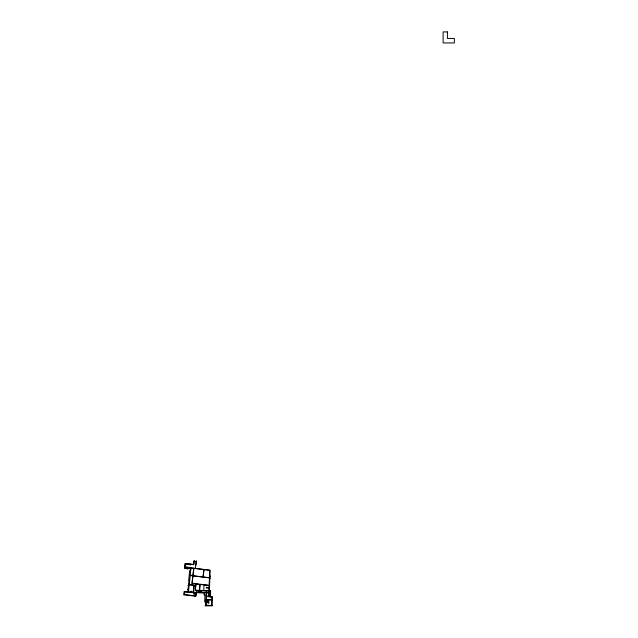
<?xml version="1.0" encoding="UTF-8"?>
<svg xmlns="http://www.w3.org/2000/svg" width="638" height="638" viewBox="0 0 638 638"><rect width="100%" height="100%" fill="white"/><g stroke="black" fill="none" stroke-linecap="round" stroke-linejoin="round"><path stroke-width="0.96" d="M198.665 592.072L198.729 590.621M198.928 592.088L198.992 590.629M199.2 592.096L199.255 590.636M199.463 592.112L199.519 590.644M199.726 592.12L199.79 590.66M199.989 592.136L200.053 590.668M200.252 592.144L200.316 590.676M200.515 592.152L200.579 590.684M206.297 600.908L206.122 605.143L211.553 605.526L211.792 599.911L206.082 600.015L206.05 600.797L208.626 601.004M206.433 600.837L206.473 599.911M206.513 601.945L206.688 599.919M206.744 601.953L206.895 599.927M207.071 600.86L207.111 599.943M207.286 600.868L207.318 599.951M207.494 600.876L207.533 599.959M207.709 600.884L207.749 599.967M207.916 600.892L207.956 599.975M208.132 600.908L208.171 599.983M208.339 600.916L208.379 599.991M208.554 602.599L208.594 599.999M208.658 602.599L208.722 600.932L206.202 600.821M209.296 592.71L209.838 578.339L210.532 578.052L209.711 577.948L209.958 576.194L210.62 576.194L209.862 575.962L210.077 570.205L190.012 567.756M196.025 594.369L196.376 591.578L201.122 592.184L201.185 590.708L195.124 590.349L195.874 583.89L192.022 583.603L192.812 575.843L190.212 575.524L189.239 584.599L194.215 585.205L193.418 592.04L194.016 592.064L193.84 593.946L195.786 594.098M188.728 580.141L189.622 571.082M189.015 580.301L188.441 585.636L187.939 585.58L188.433 585.772L188.074 589.089L187.532 589.376L188.035 589.424L187.787 591.753L184.135 591.538L183.648 594.855L195.978 596.179L196.273 592.694L204.248 593.029M189.422 571.058L190.252 571.05L190.762 568.785L188.05 568.458L187.995 568.992L184.35 568.243L185.06 563.37L193.553 564.455L194.207 560.619L193.864 564.678L190.435 564.255L190.363 564.837L190.299 564.239L185.491 563.657L184.861 567.868L189.781 568.466L190.036 567.525L189.925 568.49L190.802 568.594L190.953 567.868M195.38 568.402L196.193 561.663L194.191 561.384M204.064 569.407L203.123 576.959L209.471 577.733L209.727 570.292L204.024 569.559M185.491 563.657L185.427 564.096L190.244 564.67M203.642 590.485L199.614 590.333L200.061 584.4L203.953 584.879L203.833 590.493L208.809 590.676L208.929 585.477L204.144 584.894M209.328 590.509L210.596 590.565L210.516 596.857L212.398 596.578L212.031 605.199L212.621 605.207L212.478 605.789L205.213 605.893L205.245 605.247L205.763 605.263L206.265 592.941L204.335 592.503L204.168 594.871L204.942 594.903M209.328 590.613L210.492 590.66L210.149 592.734M204.24 594.752L205.013 594.783L204.639 601.929L205.899 601.921M208.897 596.355L210.301 596.418M208.889 596.626L210.285 596.69M206.257 601.937L207.39 601.985L207.254 602.663M206.249 602.041L207.278 602.089M194 592.303L195.93 592.447M193.976 592.574L195.906 592.726M193.952 592.854L195.882 592.997M193.928 593.125L195.858 593.276M193.904 593.404L195.834 593.547M193.88 593.675L195.81 593.826M195.922 595.597L195.627 595.988L184.358 594.417L184.677 592.112L193.609 592.535L193.864 593.85M185.411 564.191L190.236 564.774M195.874 565.037L196.44 560.866L196.201 561.56L194.199 561.28M208.945 587.893L206.449 587.215L206.345 588.053L208.937 588.045M185.004 566.935L189.893 567.565M184.988 567.038L189.885 567.66M191.105 591.306L191.073 591.936L188.457 591.825L189.215 584.783L194.024 585.365L193.242 592.032L191.695 591.96L191.719 591.338L191.105 591.306M201.313 590.708L201.249 592.255L206.106 592.463L206.17 590.892L201.313 590.708M206.465 590.9L206.393 592.471L208.762 592.311L208.817 590.987L206.465 590.9M206.505 596.339L206.369 599.553L211.8 599.784L211.912 597.04L210.277 596.977L210.396 592.869L209.152 592.814L208.873 597.001L208.682 593.037L206.648 592.957L206.513 596.123L207.525 596.163L206.505 596.339M208.315 602.583L208.291 603.157L208.873 603.181L208.897 602.607L208.315 602.583M209.471 577.861L209.105 585.325L192.07 583.252L192.971 575.859L209.471 577.861M190.658 570.34L190.252 575.165L192.867 575.484L193.745 568.33L191.057 568.099L190.658 570.34M199.917 584.583L199.487 590.333L195.332 590.182L196.049 583.914L199.917 584.583M193.872 568.338L193.059 575.747L202.988 576.959L203.889 569.559L193.872 568.338M447.397 31.9L443.107 31.9L443.107 42.945L454.352 42.945L454.352 38.447L447.397 38.447L447.397 31.9"/></g></svg>
